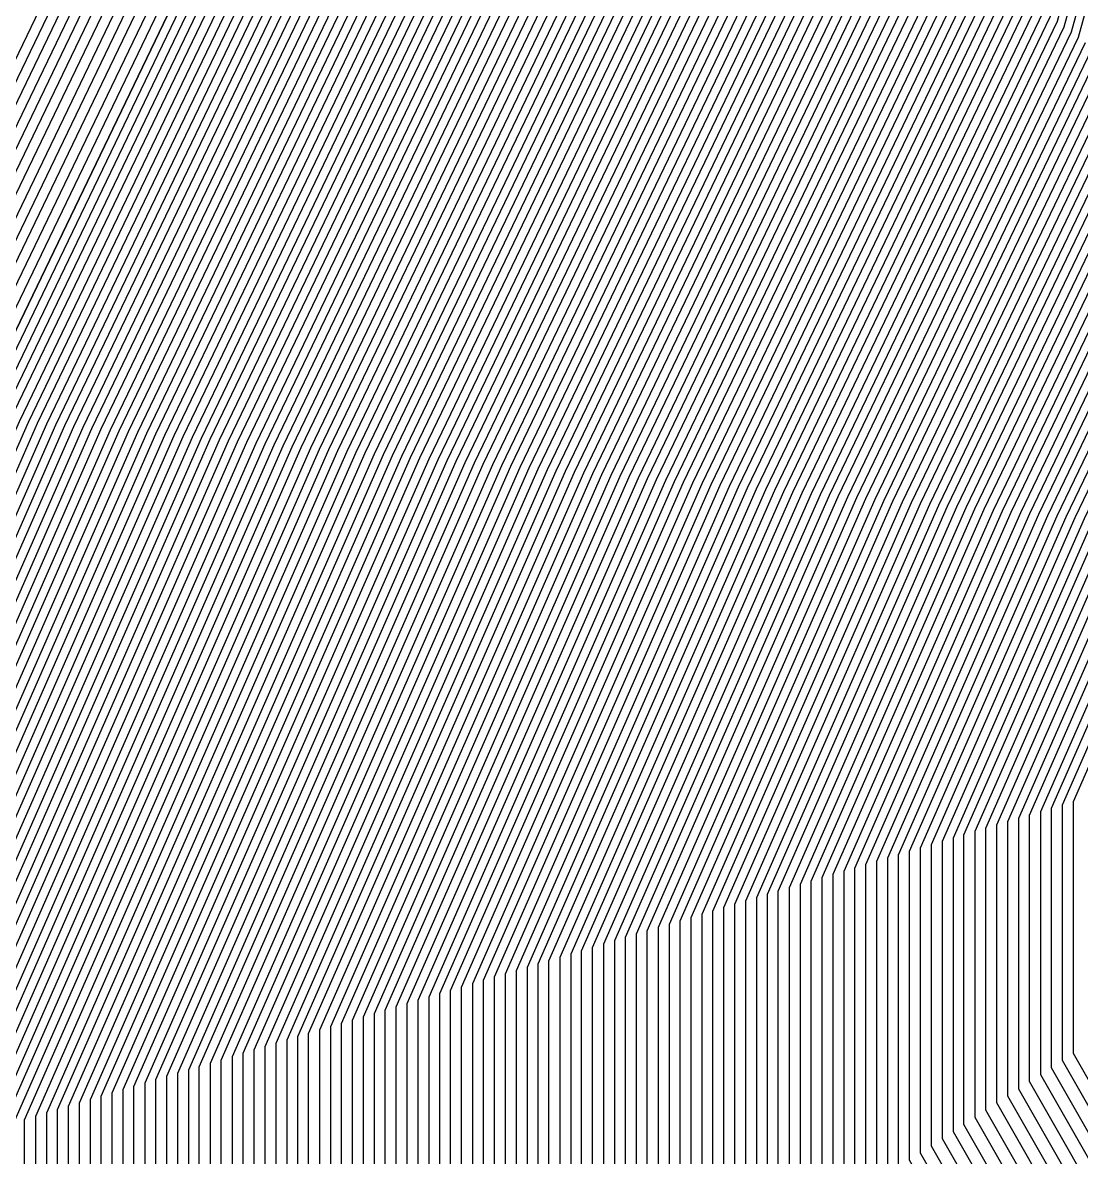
# Model space of a CAD drawing. Extents: x 7084 to 11035, y 13750 to 16729.
# Drawn here: x 8718.4 to 8791.9, y 15036 to 15114.7 of the extents above; entities that cross this region are included whole.
import ezdxf

# ---------------------------------------------------------------- set-up
doc = ezdxf.new("R2010")
doc.units = 0
doc.layers.add('Default', color=7, linetype='Continuous')

msp = doc.modelspace()

# ---------------------------------------------------------------- linework, layer by layer
at = {"layer": 'Default'}
for points in [[(8691.25, 14978.016), (8691.25, 15030.333), (8716.271, 15087.199), (8745.841, 15148.615), (8746.14, 15149.695), (8755.239, 15176.991), (8768.887, 15249.78), (8777.985, 15277.076), (8792.104, 15316.608), (8792.931, 15317.413), (8933.49, 15405.261), (8934.225, 15405.629), (9082.078, 15417.002), (9082.905, 15417.002), (9280.801, 15435.2), (9282.133, 15434.373), (9545.994, 15457.119), (9659.727, 15354.759)], [(9649.216, 15351.313), (9538.354, 15451.088), (9281.157, 15428.916), (9276.493, 15431.811), (9083.594, 15414.073), (9080.699, 15414.073), (8936.58, 15402.987), (8934.007, 15401.7), (8796.998, 15316.07), (8794.103, 15313.255), (8780.341, 15274.721), (8771.472, 15248.114), (8758.168, 15177.163), (8749.299, 15150.557), (8748.254, 15146.777), (8719.43, 15086.912), (8695.041, 15031.482), (8695.041, 14980.486), (8697.292, 14976.545), (8696.408, 14974.293), (8723.014, 14894.473), (8774.011, 14821.305), (8775.538, 14819.375)], [(9645.011, 15349.934), (9535.299, 15448.675), (9280.766, 15426.733), (9274.769, 15430.455), (9083.87, 15412.901), (9080.148, 15412.901), (8937.522, 15401.93), (8934.213, 15400.276), (8798.624, 15315.532), (8794.902, 15311.914), (8781.283, 15273.779), (8772.506, 15247.448), (8759.34, 15177.232), (8750.563, 15150.901), (8749.219, 15146.042), (8720.694, 15086.797), (8696.557, 15031.941), (8696.557, 14981.474), (8699.452, 14976.407)], [(9642.909, 15349.245), (9533.771, 15447.469), (9280.571, 15425.642), (9273.908, 15429.777), (9084.008, 15412.315), (9079.872, 15412.315), (8937.993, 15401.401), (8934.317, 15399.563), (8799.437, 15315.264), (8795.302, 15311.243), (8781.754, 15273.308), (8773.022, 15247.115), (8759.926, 15177.267), (8751.195, 15151.074), (8749.701, 15145.674), (8721.326, 15086.74), (8697.315, 15032.171), (8697.315, 14981.968), (8700.532, 14976.338), (8699.268, 14973.122), (8725.461, 14894.542)], [(8723.221, 15086.568), (8751.149, 15144.571), (8753.09, 15151.591), (8761.684, 15177.37), (8774.573, 15246.116), (8783.167, 15271.895), (8796.501, 15309.231), (8801.877, 15314.458), (8934.627, 15397.427), (8939.406, 15399.816), (9079.045, 15410.558), (9084.421, 15410.558), (9271.323, 15427.744), (9279.985, 15422.367), (9529.187, 15443.85), (9636.601, 15347.177)], [(9615.578, 15340.284), (9513.908, 15431.788), (9278.032, 15411.454), (9262.707, 15420.966), (9085.8, 15404.699), (9076.288, 15404.699), (8944.116, 15394.532), (8935.661, 15390.304), (8810.01, 15311.772), (8800.498, 15302.524), (8787.877, 15267.185), (8779.743, 15242.784), (8767.543, 15177.715), (8759.409, 15153.314), (8755.974, 15140.895), (8729.54, 15085.993)], [(8731.435, 15085.821), (8757.422, 15139.792), (8761.305, 15153.831), (8769.3, 15177.818), (8781.294, 15241.785), (8789.29, 15265.772), (8801.697, 15300.512), (8812.45, 15310.966), (8935.971, 15388.167), (8945.529, 15392.946), (9075.461, 15402.941), (9086.214, 15402.941), (9260.122, 15418.932), (9277.446, 15408.179), (9509.324, 15428.169), (9609.271, 15338.216)], [(8728.609, 14974.546), (8717.029, 14994.811), (8717.029, 15038.145), (8737.754, 15085.246), (8762.247, 15136.116), (8767.623, 15155.554), (8775.159, 15178.163), (8786.464, 15238.453), (8794, 15261.062), (8805.694, 15293.805), (8820.583, 15308.281), (8937.005, 15381.044), (8950.239, 15387.662), (9072.704, 15397.082), (9087.592, 15397.082), (9251.506, 15412.154), (9275.493, 15397.266), (9494.044, 15416.106), (9588.248, 15331.324)], [(9577.736, 15327.877), (9486.405, 15410.075), (9274.517, 15391.809), (9247.198, 15408.765), (9088.281, 15394.152), (9071.325, 15394.152), (8952.594, 15385.019), (8937.522, 15377.483), (8824.649, 15306.938), (8807.693, 15290.452), (8796.355, 15258.707), (8789.049, 15236.787), (8778.089, 15178.335), (8770.782, 15156.416), (8764.659, 15134.278), (8740.913, 15084.959), (8720.82, 15039.294), (8720.82, 14997.281), (8734.009, 14974.202), (8728.827, 14961.013), (8750.747, 14895.255)], [(9403.242, 15270.666), (9415.465, 15207.802), (9388.399, 15148.431), (9421.163, 15003.129), (9401.955, 14963.839), (9384.493, 14942.012), (9351.315, 14914.945), (9307.66, 14903.595), (9276.32, 14867.982), (9255.366, 14868.855), (9222.188, 14882.824), (9185.15, 14915.589), (9151.099, 14916.462), (9047.108, 14872.301), (9006.072, 14848.728), (8947.666, 14808.841), (8907.503, 14806.221), (8865.594, 14834.16), (8838.528, 14868.349), (8818.447, 14897.162), (8807.97, 14928.593), (8823.639, 14968.48), (8783.753, 15038.283)], [(8880.06, 14744.794), (8770.167, 14818.056), (8769.658, 14818.056), (8717.001, 14893.607), (8716.804, 14894.255), (8689.331, 14976.675), (8689.29, 14976.88), (8689.29, 15029.537), (8689.233, 15030.078), (8714.416, 15087.314), (8714.449, 15087.725), (8744.212, 15149.539), (8753.37, 15177.012), (8767.106, 15250.274)], [(8880.655, 14745.46), (8770.92, 14818.617), (8770.702, 14818.893), (8718.12, 14894.336), (8690.687, 14976.637), (8690.813, 14976.959), (8690.491, 14977.522), (8690.491, 15030.103), (8715.639, 15087.257), (8745.359, 15148.983), (8745.508, 15149.523), (8754.653, 15176.957), (8768.37, 15250.113)], [(8878.172, 14743.932), (8770.249, 14815.881), (8767.196, 14815.881), (8715.483, 14890.078), (8714.301, 14893.968), (8687.321, 14974.91), (8687.074, 14976.141), (8687.074, 15027.855), (8686.73, 15031.104), (8711.462, 15087.314), (8711.659, 15089.776), (8740.888, 15150.483), (8749.882, 15177.464), (8763.372, 15249.413)], [(8764.119, 15249.585), (8750.58, 15177.374), (8741.553, 15150.294), (8712.217, 15089.366), (8712.053, 15087.314), (8687.23, 15030.899), (8687.518, 15028.191), (8687.518, 14976.289), (8687.723, 14975.263), (8714.802, 14894.025), (8715.787, 14890.784), (8767.689, 14816.316), (8770.233, 14816.316), (8878.55, 14744.104), (8881.668, 14744.022), (8985.472, 14750.792), (8989.616, 14750.095), (9095.677, 14811.023), (9183.684, 14808.767), (9269.436, 14772.661), (9323.594, 14770.404)], [(8878.927, 14744.277), (8770.216, 14816.751), (8768.181, 14816.751), (8716.09, 14891.49), (8715.303, 14894.083), (8688.125, 14975.616), (8687.961, 14976.437), (8687.961, 15028.528), (8687.731, 15030.694), (8712.644, 15087.314), (8712.775, 15088.955), (8742.218, 15150.105), (8751.277, 15177.283), (8764.866, 15249.757)], [(8766.359, 15250.102), (8752.672, 15177.103), (8743.547, 15149.728), (8713.891, 15088.135), (8713.825, 15087.314), (8688.732, 15030.284), (8688.847, 15029.2), (8688.847, 14976.732), (8688.929, 14976.322), (8716.304, 14894.198), (8716.698, 14892.901), (8769.166, 14817.621), (8770.183, 14817.621), (8879.682, 14744.621)], [(8881.092, 14746.448), (8772.46, 14818.87), (8771.805, 14819.697), (8719.752, 14894.382), (8692.594, 14975.856), (8692.973, 14976.821), (8692.008, 14978.51), (8692.008, 15030.563), (8716.903, 15087.142), (8746.324, 15148.248), (8746.772, 15149.867), (8755.825, 15177.026), (8769.404, 15249.447)], [(8759.639, 15248.551), (8746.395, 15177.915), (8737.565, 15151.427), (8708.869, 15091.828), (8708.508, 15087.314), (8684.227, 15032.13), (8684.859, 15026.172), (8684.859, 14975.403), (8685.31, 14973.146), (8711.799, 14893.681), (8713.965, 14886.55), (8764.735, 14813.707), (8770.331, 14813.707), (8876.285, 14743.071)], [(8760.385, 15248.723), (8747.092, 15177.825), (8738.23, 15151.238), (8709.427, 15091.417), (8709.099, 15087.314), (8684.728, 15031.925), (8685.302, 15026.509), (8685.302, 14975.551), (8685.712, 14973.499), (8712.299, 14893.738), (8714.269, 14887.256), (8765.227, 14814.141), (8770.315, 14814.141), (8876.662, 14743.243), (8882.899, 14743.079)], [(8761.132, 15248.896), (8747.79, 15177.735), (8738.894, 15151.049), (8709.985, 15091.007), (8709.69, 15087.314), (8685.228, 15031.72), (8685.745, 15026.845), (8685.745, 14975.698), (8686.114, 14973.852), (8712.8, 14893.796), (8714.572, 14887.961), (8765.719, 14814.576), (8770.298, 14814.576), (8877.04, 14743.415)], [(8877.417, 14743.588), (8770.282, 14815.011), (8766.212, 14815.011), (8714.876, 14888.667), (8713.3, 14893.853), (8686.516, 14974.205), (8686.188, 14975.846), (8686.188, 15027.182), (8685.729, 15031.514), (8710.281, 15087.314), (8710.543, 15090.597), (8739.559, 15150.86), (8748.487, 15177.644), (8761.879, 15249.068)], [(8877.795, 14743.76), (8770.265, 14815.446), (8766.704, 14815.446), (8715.179, 14889.373), (8713.801, 14893.911), (8686.918, 14974.558), (8686.631, 14975.994), (8686.631, 15027.518), (8686.229, 15031.309), (8710.871, 15087.314), (8711.101, 15090.186), (8740.224, 15150.672), (8749.185, 15177.554), (8762.626, 15249.24)], [(8881.31, 14746.942), (8773.229, 14818.996), (8772.356, 14820.099), (8720.567, 14894.405), (8693.547, 14975.465), (8694.053, 14976.752), (8692.766, 14979.004), (8692.766, 15030.792), (8717.535, 15087.085), (8746.806, 15147.88), (8747.404, 15150.04), (8756.411, 15177.06), (8769.921, 15249.114)], [(8770.438, 15248.781), (8756.996, 15177.095), (8748.036, 15150.212), (8747.289, 15147.512), (8718.166, 15087.027), (8693.524, 15031.022), (8693.524, 14979.498), (8695.133, 14976.683), (8694.501, 14975.075), (8721.383, 14894.427), (8772.908, 14820.501), (8773.999, 14819.122), (8881.528, 14747.436), (8984.578, 14754.157), (8986.933, 14755.765), (9092.222, 14816.25), (9096.415, 14818.031), (9183.783, 14815.791), (9185.276, 14814.47), (9270.404, 14778.627), (9324.169, 14776.386), (9325.432, 14777.822)], [(8875.907, 14742.898), (8770.347, 14813.272), (8764.242, 14813.272), (8713.661, 14885.844), (8711.298, 14893.623), (8684.908, 14972.793), (8684.416, 14975.255), (8684.416, 15025.836), (8683.726, 15032.335), (8707.917, 15087.314), (8708.311, 15092.238), (8736.9, 15151.615), (8745.697, 15178.005), (8758.892, 15248.379)], [(8770.955, 15248.448), (8757.582, 15177.129), (8748.668, 15150.384), (8747.771, 15147.145), (8718.798, 15086.97), (8694.282, 15031.252), (8694.282, 14979.992), (8696.212, 14976.614), (8695.454, 14974.684), (8722.199, 14894.45), (8773.459, 14820.903), (8774.769, 14819.249), (8881.747, 14747.93), (8984.267, 14754.616), (8987.094, 14756.546)], [(8771.989, 15247.781), (8758.754, 15177.198), (8749.931, 15150.729), (8748.736, 15146.41), (8720.062, 15086.855), (8695.799, 15031.711), (8695.799, 14980.98), (8698.372, 14976.476), (8697.361, 14973.903), (8723.83, 14894.496), (8774.562, 14821.707), (8776.308, 14819.502), (8882.183, 14748.918), (8983.647, 14755.535), (8987.415, 14758.109)], [(8773.539, 15246.782), (8760.512, 15177.301), (8751.827, 15151.246), (8750.184, 15145.307), (8721.957, 15086.682), (8698.074, 15032.401), (8698.074, 14982.462), (8701.612, 14976.269), (8700.222, 14972.731), (8726.277, 14894.565), (8776.216, 14822.914), (8778.617, 14819.881), (8882.838, 14750.4)], [(8774.056, 15246.449), (8761.098, 15177.336), (8752.459, 15151.418), (8750.666, 15144.939), (8722.589, 15086.625), (8698.832, 15032.63), (8698.832, 14982.956), (8702.692, 14976.2), (8701.175, 14972.34), (8727.093, 14894.588), (8776.768, 14823.316), (8779.387, 14820.007), (8883.056, 14750.894)], [(8775.09, 15245.782), (8762.27, 15177.405), (8753.722, 15151.763), (8751.631, 15144.204), (8723.853, 15086.51), (8700.348, 15033.09), (8700.348, 14983.943), (8704.852, 14976.063), (8703.082, 14971.559), (8728.724, 14894.634), (8777.871, 14824.12), (8780.926, 14820.26), (8883.493, 14751.882)], [(8775.607, 15245.449), (8762.855, 15177.439), (8754.354, 15151.935), (8752.114, 15143.836), (8724.485, 15086.453), (8701.106, 15033.32), (8701.106, 14984.437), (8705.931, 14975.994), (8704.036, 14971.169), (8729.54, 14894.657), (8778.422, 14824.522), (8781.696, 14820.386), (8883.711, 14752.376), (8981.476, 14758.752)], [(8883.93, 14752.87), (8782.466, 14820.513), (8778.973, 14824.924), (8730.355, 14894.68), (8704.989, 14970.778), (8707.011, 14975.925), (8701.865, 14984.931), (8701.865, 15033.55), (8725.117, 15086.395), (8752.596, 15143.469), (8754.986, 15152.108), (8763.441, 15177.474), (8776.124, 15245.116)], [(8776.641, 15244.783), (8764.027, 15177.508), (8755.618, 15152.28), (8753.079, 15143.101), (8725.749, 15086.338), (8702.623, 15033.779), (8702.623, 14985.425), (8708.091, 14975.856), (8705.943, 14970.387), (8731.171, 14894.703), (8779.525, 14825.326), (8783.236, 14820.639), (8884.148, 14753.364)], [(8834.873, 15244.846), (8828.384, 15226.678), (8824.202, 15214.132), (8817.93, 15180.679), (8813.748, 15168.134), (8797.469, 15109.28), (8783.879, 15081.053), (8772.379, 15054.918), (8772.379, 15030.873), (8807.441, 14969.514), (8793.667, 14934.452), (8806.212, 14896.817), (8830.257, 14862.318), (8854.049, 14832.265), (8904.229, 14798.811), (8952.319, 14801.948), (9003.659, 14837.01), (9052.794, 14865.236), (9144.206, 14904.055), (9184.978, 14903.009), (9217.535, 14874.208), (9257.261, 14857.481), (9282.352, 14856.436)], [(8777.158, 15244.45), (8764.613, 15177.543), (8756.25, 15152.452), (8753.561, 15142.733), (8726.38, 15086.28), (8703.381, 15034.009), (8703.381, 14985.919), (8709.171, 14975.787), (8706.896, 14969.997), (8731.987, 14894.726), (8780.076, 14825.728), (8784.005, 14820.765), (8884.366, 14753.858)], [(8777.675, 15244.117), (8765.199, 15177.577), (8756.882, 15152.625), (8754.044, 15142.366), (8727.012, 15086.223), (8704.139, 15034.239), (8704.139, 14986.413), (8710.251, 14975.718), (8707.85, 14969.606), (8732.802, 14894.749), (8780.628, 14826.13), (8784.775, 14820.892), (8884.584, 14754.352), (8980.235, 14760.59), (8989.184, 14766.702), (9086.914, 14822.845), (9102.849, 14829.611), (9183.944, 14827.532), (9189.619, 14822.511), (9268.635, 14789.242)], [(8810.486, 15244.576), (8804.558, 15226.792), (8795.666, 15179.369), (8789.738, 15161.585), (8779.134, 15123.249), (8759.869, 15083.236), (8743.567, 15046.187), (8743.567, 15012.101), (8766.405, 14972.134), (8757.433, 14949.295), (8775.217, 14895.944), (8809.302, 14847.039), (8824.8, 14827.463), (8895.935, 14780.04), (8964.106, 14784.486), (8997.548, 14807.324), (9067.201, 14847.337), (9126.744, 14872.623), (9184.541, 14871.141), (9205.748, 14852.381)], [(8854.818, 14832.391), (8830.808, 14862.72), (8807.028, 14896.84), (8794.62, 14934.062), (8808.521, 14969.445), (8773.137, 15031.367), (8773.137, 15055.147), (8784.511, 15080.996), (8797.952, 15108.912), (8814.38, 15168.306), (8818.516, 15180.713), (8824.719, 15213.799), (8828.855, 15226.207), (8835.273, 15244.176)], [(8778.192, 15243.783), (8765.785, 15177.611), (8757.513, 15152.797), (8754.526, 15141.998), (8727.644, 15086.165), (8704.898, 15034.469), (8704.898, 14986.907), (8711.331, 14975.649), (8708.803, 14969.216), (8733.618, 14894.772), (8781.179, 14826.532), (8785.545, 14821.018), (8884.803, 14754.846)], [(9183.967, 14829.209), (9103.768, 14831.265), (9086.156, 14823.787), (8989.506, 14768.264), (8979.615, 14761.509), (8885.021, 14755.34), (8786.314, 14821.144), (8781.731, 14826.934), (8734.434, 14894.795), (8709.757, 14968.825), (8712.411, 14975.58), (8705.656, 14987.401), (8705.656, 15034.698), (8728.276, 15086.108), (8755.009, 15141.63), (8758.145, 15152.969), (8766.371, 15177.646), (8778.709, 15243.45)], [(8779.226, 15243.117), (8766.957, 15177.68), (8758.777, 15153.142), (8755.491, 15141.263), (8728.908, 15086.051), (8706.414, 15034.928), (8706.414, 14987.895), (8713.491, 14975.511), (8710.711, 14968.434), (8735.249, 14894.818), (8782.282, 14827.337), (8787.084, 14821.271), (8885.239, 14755.834), (8979.305, 14761.969), (8989.667, 14769.045), (9085.777, 14824.258), (9104.227, 14832.093), (9183.978, 14830.048), (9190.549, 14824.235), (9268.256, 14791.516)], [(8811.899, 15243.163), (8806.109, 15225.793), (8797.423, 15179.473), (8791.633, 15162.102), (8780.582, 15122.146), (8761.764, 15083.064)], [(8812.37, 15242.692), (8806.625, 15225.46), (8798.009, 15179.507), (8792.265, 15162.275), (8781.064, 15121.779), (8762.396, 15083.006), (8746.6, 15047.106), (8746.6, 15014.077), (8770.725, 14971.858), (8761.247, 14947.733), (8778.479, 14896.036)], [(8836.072, 15242.834), (8829.797, 15225.265), (8825.753, 15213.133), (8819.688, 15180.782), (8815.644, 15168.651), (8798.917, 15108.177), (8785.774, 15080.881), (8774.654, 15055.607), (8774.654, 15032.355), (8810.681, 14969.308), (8796.527, 14933.281), (8808.659, 14896.886), (8831.911, 14863.524), (8856.358, 14832.644), (8904.884, 14800.293), (8951.388, 14803.326)], [(8781.811, 15241.451), (8769.886, 15177.853), (8761.936, 15154.003), (8757.904, 15139.425), (8732.067, 15085.763), (8710.205, 15036.077), (8710.205, 14990.365), (8718.89, 14975.167), (8715.478, 14966.481), (8739.328, 14894.933), (8785.039, 14829.347), (8790.933, 14821.903), (8886.331, 14758.304)], [(8829.418, 14828.221), (8812.611, 14849.451), (8780.111, 14896.082), (8763.154, 14946.952), (8772.885, 14971.72), (8748.116, 15015.065), (8748.116, 15047.565), (8763.66, 15082.891), (8782.029, 15121.044), (8793.529, 15162.619), (8799.181, 15179.576), (8807.659, 15224.793), (8813.312, 15241.75)], [(8836.472, 15242.164), (8830.268, 15224.793), (8826.27, 15212.8), (8820.273, 15180.817), (8816.276, 15168.823), (8799.399, 15107.809), (8786.406, 15080.823), (8775.412, 15055.837), (8775.412, 15032.849), (8811.761, 14969.239), (8797.481, 14932.89), (8809.475, 14896.909), (8832.462, 14863.926), (8857.128, 14832.77), (8905.102, 14800.787), (8951.078, 14803.786)], [(9185.035, 14907.202), (9146.504, 14908.19), (9050.899, 14867.591), (9004.464, 14840.916), (8950.768, 14804.245), (8905.321, 14801.281), (8857.897, 14832.897), (8833.014, 14864.328), (8810.29, 14896.932), (8798.434, 14932.499), (8812.841, 14969.17), (8776.17, 15033.343), (8776.17, 15056.066), (8787.038, 15080.766), (8799.882, 15107.442), (8816.907, 15168.995), (8820.859, 15180.851), (8826.787, 15212.467), (8830.739, 15224.322), (8836.872, 15241.493)], [(8886.549, 14758.798), (8791.702, 14822.029), (8785.591, 14829.749), (8740.143, 14894.956), (8716.432, 14966.091), (8719.97, 14975.098), (8710.963, 14990.859), (8710.963, 15036.307), (8732.699, 15085.706), (8758.387, 15139.057), (8762.568, 15154.176), (8770.472, 15177.887), (8782.328, 15241.118)], [(9107.444, 14837.883), (9083.123, 14827.555), (8990.793, 14774.514), (8977.133, 14765.185), (8886.767, 14759.292), (8792.472, 14822.155), (8786.142, 14830.151), (8740.959, 14894.979), (8717.385, 14965.7), (8721.05, 14975.029), (8711.722, 14991.353), (8711.722, 15036.536), (8733.331, 15085.649), (8758.869, 15138.689), (8763.2, 15154.348), (8771.058, 15177.922), (8782.845, 15240.785)], [(8837.271, 15240.822), (8831.21, 15223.851), (8827.304, 15212.133), (8821.445, 15180.886), (8817.539, 15169.168), (8800.364, 15107.074), (8787.67, 15080.709), (8776.929, 15056.296), (8776.929, 15033.837), (8813.92, 14969.101), (8799.388, 14932.109), (8811.106, 14896.955), (8833.565, 14864.731), (8858.667, 14833.023), (8905.539, 14801.775), (8950.458, 14804.705), (9004.624, 14841.697)], [(8783.362, 15240.452), (8771.644, 15177.956), (8763.832, 15154.52), (8759.352, 15138.322), (8733.963, 15085.591), (8712.48, 15036.766), (8712.48, 14991.847), (8722.13, 14974.96), (8718.339, 14965.31), (8741.775, 14895.002), (8786.693, 14830.553), (8793.242, 14822.282)], [(8783.879, 15240.119), (8772.23, 15177.991), (8764.464, 15154.693), (8759.834, 15137.954), (8734.594, 15085.534), (8713.238, 15036.996), (8713.238, 14992.341), (8723.21, 14974.891), (8719.292, 14964.919), (8742.59, 14895.025), (8787.245, 14830.955), (8794.011, 14822.408)], [(8814.725, 15240.337), (8809.21, 15223.794), (8800.939, 15179.679), (8795.424, 15163.136), (8783.477, 15119.941), (8765.555, 15082.719), (8750.391, 15048.254), (8750.391, 15016.547), (8776.124, 14971.513), (8766.015, 14945.78), (8782.558, 14896.151), (8814.265, 14850.658), (8831.727, 14828.6), (8897.899, 14784.486), (8961.314, 14788.621), (8998.995, 14814.355), (9063.789, 14851.577), (9130.88, 14880.067), (9184.644, 14878.689), (9208.54, 14857.55), (9260.926, 14835.493)], [(8784.396, 15239.786), (8772.816, 15178.025), (8765.096, 15154.865), (8760.317, 15137.587), (8735.226, 15085.476), (8713.996, 15037.226), (8713.996, 14992.835), (8724.29, 14974.822), (8720.246, 14964.528), (8743.406, 14895.048), (8787.796, 14831.357), (8794.781, 14822.534)], [(8784.913, 15239.452), (8773.402, 15178.06), (8765.727, 15155.037), (8760.799, 15137.219), (8735.858, 15085.419), (8714.754, 15037.456), (8714.754, 14993.329), (8725.369, 14974.753), (8721.199, 14964.138), (8744.222, 14895.071), (8788.348, 14831.759), (8795.551, 14822.661)], [(9184.116, 14840.111), (9109.741, 14842.018), (9081.228, 14829.91), (8991.597, 14778.42), (8975.582, 14767.483), (8887.858, 14761.762), (8796.321, 14822.787), (8788.899, 14832.162), (8745.037, 14895.094), (8722.153, 14963.747), (8726.449, 14974.684), (8715.513, 14993.823), (8715.513, 15037.685), (8736.49, 15085.361), (8761.282, 15136.851), (8766.359, 15155.209), (8773.988, 15178.094), (8785.43, 15239.119)], [(8815.196, 15239.866), (8809.727, 15223.461), (8801.525, 15179.714), (8796.056, 15163.309), (8783.959, 15119.573), (8766.187, 15082.662), (8751.149, 15048.484), (8751.149, 15017.041), (8777.204, 14971.444), (8766.968, 14945.389), (8783.373, 14896.174), (8814.817, 14851.06), (8832.497, 14828.727), (8898.117, 14784.979), (8961.004, 14789.081)], [(8797.09, 14822.914), (8789.451, 14832.564), (8745.853, 14895.117), (8723.106, 14963.357), (8727.529, 14974.615), (8716.271, 14994.317), (8716.271, 15037.915), (8737.122, 15085.304), (8761.764, 15136.484), (8766.991, 15155.382), (8774.573, 15178.128), (8785.947, 15238.786)], [(8816.138, 15238.924), (8810.761, 15222.795), (8802.697, 15179.783), (8797.32, 15163.653), (8784.924, 15118.838), (8767.451, 15082.547), (8752.665, 15048.944), (8752.665, 15018.029), (8779.364, 14971.306), (8768.875, 14944.608), (8785.005, 14896.22), (8815.919, 14851.864), (8834.036, 14828.979), (8898.554, 14785.967), (8960.383, 14790), (8999.478, 14816.698), (9062.651, 14852.99), (9132.258, 14882.549), (9184.679, 14881.205)], [(8816.609, 15238.453), (8811.278, 15222.461), (8803.282, 15179.817), (8797.952, 15163.826), (8785.407, 15118.47), (8768.083, 15082.489)], [(8786.981, 15238.12), (8775.745, 15178.197), (8768.255, 15155.726), (8762.729, 15135.748), (8738.386, 15085.189), (8717.787, 15038.375), (8717.787, 14995.305), (8729.689, 14974.477), (8725.013, 14962.575), (8747.484, 14895.163), (8790.554, 14833.368), (8798.63, 14823.166), (8888.513, 14763.244), (8974.652, 14768.862)], [(8799.399, 14823.293), (8791.105, 14833.77), (8748.3, 14895.186), (8725.967, 14962.185), (8730.769, 14974.408), (8718.545, 14995.799), (8718.545, 15038.604), (8739.017, 15085.132), (8763.212, 15135.381), (8768.887, 15155.899), (8776.331, 15178.232), (8787.498, 15237.787)], [(8788.532, 15237.12), (8777.503, 15178.301), (8770.15, 15156.243), (8764.177, 15134.646), (8740.281, 15085.017), (8720.062, 15039.064), (8720.062, 14996.787), (8732.929, 14974.27), (8727.874, 14961.404), (8749.931, 14895.232), (8792.208, 14834.574), (8800.939, 14823.545), (8889.168, 14764.726), (8973.721, 14770.24), (8992.562, 14783.107)], [(8818.022, 15237.04), (8812.829, 15221.462), (8805.04, 15179.921), (8799.847, 15164.343), (8786.854, 15117.367), (8769.978, 15082.317), (8755.698, 15049.863), (8755.698, 15020.005), (8783.684, 14971.031), (8772.689, 14943.046), (8788.267, 14896.312), (8818.125, 14853.472), (8837.115, 14829.485), (8899.427, 14787.943), (8959.143, 14791.838), (9000.121, 14819.823), (9061.135, 14854.874), (9134.096, 14885.857), (9184.725, 14884.559), (9210.711, 14861.571), (9260.041, 14840.801), (9291.197, 14839.502), (9313.186, 14864.489)], [(8839.27, 15237.469), (8833.565, 15221.496), (8829.889, 15210.468), (8824.375, 15181.058), (8820.699, 15170.029), (8802.777, 15105.236), (8790.829, 15080.421), (8780.72, 15057.445), (8780.72, 15036.307), (8819.32, 14968.756)], [(8789.565, 15236.454), (8778.675, 15178.37), (8771.414, 15156.588), (8765.142, 15133.91), (8741.545, 15084.902), (8721.578, 15039.523), (8721.578, 14997.775), (8735.088, 14974.133), (8729.781, 14960.622), (8751.563, 14895.278), (8793.311, 14835.378), (8802.478, 14823.798), (8889.605, 14765.714), (8973.101, 14771.159), (8992.884, 14784.669), (9078.195, 14833.678), (9113.418, 14848.636), (9184.208, 14846.82), (9196.753, 14835.723), (9265.728, 14806.681)], [(8790.082, 15236.121), (8779.261, 15178.404), (8772.046, 15156.76), (8765.624, 15133.543), (8742.177, 15084.844), (8722.337, 15039.753), (8722.337, 14998.269), (8736.168, 14974.064), (8730.734, 14960.232), (8752.378, 14895.301), (8793.862, 14835.78), (8803.248, 14823.925), (8889.823, 14766.208), (8972.791, 14771.619)], [(8840.069, 15236.128), (8834.507, 15220.554), (8830.923, 15209.801), (8825.547, 15181.127), (8821.962, 15170.374), (8803.742, 15104.501), (8792.093, 15080.306), (8782.236, 15057.905), (8782.236, 15037.295), (8821.48, 14968.618), (8806.063, 14929.375), (8816.816, 14897.116), (8837.425, 14867.545), (8864.055, 14833.908), (8907.067, 14805.233), (8948.286, 14807.921)], [(8790.599, 15235.788), (8779.847, 15178.439), (8772.678, 15156.933), (8766.107, 15133.175), (8742.809, 15084.787), (8723.095, 15039.983), (8723.095, 14998.763), (8737.248, 14973.995), (8731.688, 14959.841), (8753.194, 14895.324), (8794.414, 14836.182), (8804.018, 14824.051), (8890.041, 14766.702), (8972.481, 14772.078), (8993.205, 14786.232), (9077.437, 14834.62), (9114.337, 14850.29), (9184.231, 14848.498), (9197.373, 14836.872)], [(8791.116, 15235.455), (8780.432, 15178.473), (8773.31, 15157.105), (8766.589, 15132.808), (8743.44, 15084.729), (8723.853, 15040.213), (8723.853, 14999.257), (8738.328, 14973.926), (8732.641, 14959.451), (8754.01, 14895.347), (8794.965, 14836.584), (8804.787, 14824.177), (8890.259, 14767.196), (8972.17, 14772.538), (8993.366, 14787.013), (9077.058, 14835.091), (9114.796, 14851.117), (9184.242, 14849.336), (9197.684, 14837.446), (9265.349, 14808.955), (9308.085, 14807.175), (9319.458, 14820.099), (9408.492, 14843.248)], [(8819.906, 15235.156), (8814.897, 15220.129), (8807.384, 15180.058), (8802.375, 15165.032), (8788.784, 15115.897), (8772.506, 15082.087), (8758.731, 15050.782), (8758.731, 15021.981), (8788.003, 14970.755), (8776.503, 14941.483), (8791.53, 14896.403), (8820.331, 14855.08), (8840.194, 14829.99), (8900.3, 14789.919), (8957.902, 14793.676)], [(8840.469, 15235.457), (8834.978, 15220.083), (8831.44, 15209.468), (8826.132, 15181.161), (8822.594, 15170.546), (8804.224, 15104.133), (8792.725, 15080.249), (8782.994, 15058.134), (8782.994, 15037.789), (8822.56, 14968.549), (8807.016, 14928.984), (8817.631, 14897.139), (8837.977, 14867.947), (8864.825, 14834.034), (8907.285, 14805.727), (8947.976, 14808.381), (9005.911, 14847.946), (9047.487, 14871.83), (9150.639, 14915.635), (9185.138, 14914.75), (9221.878, 14882.25), (9255.492, 14868.097), (9276.722, 14867.212), (9307.809, 14902.538)], [(8791.633, 15235.121), (8781.018, 15178.508), (8773.942, 15157.277), (8767.072, 15132.44), (8744.072, 15084.672), (8724.611, 15040.442), (8724.611, 14999.751), (8739.408, 14973.857), (8733.595, 14959.06), (8754.825, 14895.37)], [(8792.15, 15234.788), (8781.604, 15178.542), (8774.573, 15157.45), (8767.554, 15132.072), (8744.704, 15084.615), (8725.369, 15040.672), (8725.369, 15000.245), (8740.488, 14973.788), (8734.549, 14958.669), (8755.641, 14895.392), (8796.068, 14837.389)], [(9116.175, 14853.599), (9075.92, 14836.504), (8993.849, 14789.357), (8971.24, 14773.916), (8890.914, 14768.678), (8807.097, 14824.556), (8796.619, 14837.791), (8756.457, 14895.415), (8735.502, 14958.279), (8741.568, 14973.719), (8726.128, 15000.739), (8726.128, 15040.902), (8745.336, 15084.557), (8768.037, 15131.705), (8775.205, 15157.622), (8782.19, 15178.576), (8792.667, 15234.455)], [(8820.377, 15234.685), (8815.414, 15219.796), (8807.97, 15180.093), (8803.007, 15165.204), (8789.267, 15115.529), (8773.137, 15082.03), (8759.489, 15051.012), (8759.489, 15022.475), (8789.083, 14970.686), (8777.457, 14941.093), (8792.346, 14896.426), (8820.882, 14855.483), (8840.964, 14830.117), (8900.518, 14790.413)], [(8783.753, 15038.283), (8783.753, 15058.364), (8793.357, 15080.192), (8804.707, 15103.765), (8823.226, 15170.719), (8826.718, 15181.196), (8831.957, 15209.135), (8835.449, 15219.612), (8840.869, 15234.786)], [(8793.701, 15233.789), (8783.362, 15178.645), (8776.469, 15157.967), (8769.002, 15130.969), (8746.6, 15084.442), (8727.644, 15041.362), (8727.644, 15001.727), (8743.728, 14973.581), (8737.409, 14957.498), (8758.088, 14895.461), (8797.722, 14838.595)], [(8820.848, 15234.214), (8815.931, 15219.463), (8808.556, 15180.127), (8803.639, 15165.377), (8789.749, 15115.162), (8773.769, 15081.972), (8760.248, 15051.241), (8760.248, 15022.969), (8790.163, 14970.617), (8778.41, 14940.702), (8793.161, 14896.449), (8821.434, 14855.885), (8841.733, 14830.243), (8900.737, 14790.907), (8957.282, 14794.595), (9001.086, 14824.51), (9058.86, 14857.7), (9136.854, 14890.82), (9184.794, 14889.591), (9212.572, 14865.018), (9259.283, 14845.35)], [(8821.319, 15233.743), (8816.448, 15219.13), (8809.141, 15180.162), (8804.27, 15165.549), (8790.232, 15114.794), (8774.401, 15081.915), (8761.006, 15051.471), (8761.006, 15023.463), (8791.243, 14970.548), (8779.364, 14940.311), (8793.977, 14896.472), (8821.985, 14856.287), (8842.503, 14830.369), (8900.955, 14791.401), (8956.971, 14795.055), (9001.247, 14825.292), (9058.481, 14858.171), (9137.313, 14891.647), (9184.805, 14890.43), (9212.882, 14865.592)], [(8841.268, 15234.116), (8835.92, 15219.141), (8832.474, 15208.802), (8827.304, 15181.23), (8823.858, 15170.891), (8805.189, 15103.398), (8793.988, 15080.134), (8784.511, 15058.594), (8784.511, 15038.777), (8824.719, 14968.411), (8808.923, 14928.203), (8819.262, 14897.185), (8839.08, 14868.751), (8866.364, 14834.287), (8907.722, 14806.715), (8947.356, 14809.3), (9006.233, 14849.509), (9046.729, 14872.772), (9151.558, 14917.289), (9185.161, 14916.427), (9222.498, 14883.399), (9255.239, 14869.613)], [(8794.218, 15233.456), (8783.948, 15178.68), (8777.101, 15158.139), (8769.484, 15130.602), (8747.232, 15084.385), (8728.402, 15041.591), (8728.402, 15002.221), (8744.807, 14973.512), (8738.363, 14957.107), (8758.904, 14895.484), (8798.274, 14838.997), (8809.406, 14824.935), (8891.569, 14770.16), (8970.309, 14775.295), (8994.331, 14791.7), (9074.783, 14837.917), (9117.553, 14856.08), (9184.311, 14854.368), (9199.545, 14840.893), (9264.591, 14813.505), (9305.673, 14811.793), (9318.562, 14826.44), (9404.149, 14848.693)], [(8794.735, 15233.122), (8784.534, 15178.714), (8777.733, 15158.311), (8769.967, 15130.234), (8747.863, 15084.327), (8729.161, 15041.821), (8729.161, 15002.715), (8745.887, 14973.443), (8739.316, 14956.716), (8759.719, 14895.507), (8798.825, 14839.399), (8810.175, 14825.062), (8891.787, 14770.654), (8969.999, 14775.755), (8994.492, 14792.481)], [(8795.252, 15232.789), (8785.12, 15178.749), (8778.365, 15158.484), (8770.449, 15129.867), (8748.495, 15084.27)], [(8822.261, 15232.801), (8817.482, 15218.463), (8810.313, 15180.231), (8805.534, 15165.894), (8791.197, 15114.059), (8775.665, 15081.8), (8762.522, 15051.931), (8762.522, 15024.451), (8793.403, 14970.41), (8781.271, 14939.53)], [(9185.173, 14917.266), (9152.018, 14918.116), (9046.35, 14873.243), (9006.394, 14850.29), (8947.046, 14809.76), (8907.94, 14807.209), (8867.134, 14834.413), (8839.631, 14869.153), (8820.078, 14897.208), (8809.877, 14927.812), (8825.799, 14968.343), (8785.269, 15039.271), (8785.269, 15058.824), (8794.62, 15080.077), (8805.672, 15103.03), (8824.49, 15171.063), (8827.89, 15181.265), (8832.991, 15208.469), (8836.391, 15218.67), (8841.668, 15233.445)], [(8799.928, 14840.203), (8761.351, 14895.553), (8741.223, 14955.935), (8748.047, 14973.305), (8730.677, 15003.703), (8730.677, 15042.281), (8749.127, 15084.212), (8770.932, 15129.499), (8778.996, 15158.656), (8785.705, 15178.783), (8795.769, 15232.456)], [(8796.286, 15232.123), (8786.291, 15178.818), (8779.628, 15158.828), (8771.414, 15129.131), (8749.759, 15084.155), (8731.435, 15042.51), (8731.435, 15004.197), (8749.127, 14973.237), (8742.177, 14955.545), (8762.166, 14895.576), (8800.479, 14840.605), (8812.484, 14825.441), (8892.442, 14772.136), (8969.069, 14777.133)], [(8822.732, 15232.33), (8817.999, 15218.13), (8810.899, 15180.265), (8806.166, 15166.066), (8791.679, 15113.691), (8776.297, 15081.743), (8763.281, 15052.16), (8763.281, 15024.945), (8794.482, 14970.341), (8782.225, 14939.14), (8796.424, 14896.541), (8823.64, 14857.493), (8844.812, 14830.748), (8901.61, 14792.883), (8956.041, 14796.433), (9001.729, 14827.635)], [(8842.467, 15232.104), (8837.333, 15217.728), (8834.025, 15207.802), (8829.062, 15181.334), (8825.753, 15171.408), (8806.637, 15102.295), (8795.884, 15079.962), (8786.785, 15059.283), (8786.785, 15040.259), (8827.959, 14968.205), (8811.784, 14927.031), (8821.709, 14897.254)], [(8750.207, 14973.168), (8732.193, 15004.691), (8732.193, 15042.74), (8750.391, 15084.098), (8771.897, 15128.764), (8780.26, 15159.001), (8786.877, 15178.852), (8796.803, 15231.79)], [(8797.32, 15231.457), (8787.463, 15178.887), (8780.892, 15159.173), (8772.379, 15128.396), (8751.023, 15084.04)], [(8842.867, 15231.433), (8837.804, 15217.257), (8834.542, 15207.469), (8829.648, 15181.368), (8826.385, 15171.58), (8807.119, 15101.927), (8796.516, 15079.904), (8787.544, 15059.513), (8787.544, 15040.753), (8829.039, 14968.136), (8812.737, 14926.64), (8822.525, 14897.277), (8841.285, 14870.36), (8869.443, 14834.792), (8908.595, 14808.691), (8946.115, 14811.138), (9006.876, 14852.634), (9045.212, 14874.656), (9153.397, 14920.598), (9185.207, 14919.782), (9223.739, 14885.697), (9254.734, 14872.646), (9274.31, 14871.83), (9306.913, 14908.88)], [(8797.837, 15231.123), (8788.049, 15178.921), (8781.524, 15159.345), (8772.862, 15128.028), (8751.654, 15083.983), (8733.71, 15043.2), (8733.71, 15005.679), (8752.367, 14973.03), (8745.037, 14954.373), (8764.613, 14895.645), (8802.134, 14841.812)], [(8798.354, 15230.79), (8788.635, 15178.956), (8782.156, 15159.518), (8773.344, 15127.661), (8752.286, 15083.925), (8734.468, 15043.429), (8734.468, 15006.173), (8753.447, 14972.961), (8745.991, 14953.982), (8765.429, 14895.668), (8802.685, 14842.214), (8815.563, 14825.946), (8893.315, 14774.112), (8967.828, 14778.971), (8995.618, 14797.95), (9071.75, 14841.685), (9121.23, 14862.697), (9184.403, 14861.077), (9202.026, 14845.488)], [(8798.871, 15230.457), (8789.221, 15178.99), (8782.787, 15159.69), (8773.827, 15127.293), (8752.918, 15083.868), (8735.226, 15043.659), (8735.226, 15006.667), (8754.526, 14972.892), (8746.944, 14953.592), (8766.244, 14895.691), (8803.236, 14842.616), (8816.333, 14826.073), (8893.534, 14774.606), (8967.518, 14779.431), (8995.779, 14798.731), (9071.371, 14842.156), (9121.689, 14863.524), (9184.415, 14861.916), (9202.336, 14846.062), (9263.453, 14820.329), (9302.054, 14818.72), (9317.218, 14835.953)], [(8799.388, 15230.124), (8789.807, 15179.025), (8783.419, 15159.862), (8774.309, 15126.926), (8753.55, 15083.81), (8735.985, 15043.889), (8735.985, 15007.161), (8755.606, 14972.823), (8747.898, 14953.201), (8767.06, 14895.714)], [(8799.905, 15229.791), (8790.393, 15179.059), (8784.051, 15160.035), (8774.792, 15126.558), (8754.182, 15083.753), (8736.743, 15044.119), (8736.743, 15007.655), (8756.686, 14972.754), (8748.851, 14952.81), (8767.876, 14895.737), (8804.339, 14843.42)], [(8843.667, 15230.092), (8838.746, 15216.315), (8835.576, 15206.803), (8830.82, 15181.437), (8827.649, 15171.925), (8808.084, 15101.192), (8797.78, 15079.79), (8789.06, 15059.972), (8789.06, 15041.741), (8831.199, 14967.998), (8814.644, 14925.859), (8824.156, 14897.323), (8842.388, 14871.164), (8870.982, 14835.045), (8909.031, 14809.679), (8945.495, 14812.057)], [(8800.422, 15229.458), (8790.979, 15179.093), (8784.683, 15160.207), (8775.274, 15126.19), (8754.814, 15083.696), (8737.501, 15044.348), (8737.501, 15008.149), (8757.766, 14972.685), (8749.805, 14952.42), (8768.691, 14895.76), (8804.891, 14843.822), (8818.642, 14826.452), (8894.188, 14776.088), (8966.587, 14780.809), (8996.261, 14801.075), (9070.234, 14843.569), (9123.068, 14866.006), (9184.449, 14864.432), (9203.267, 14847.785), (9263.074, 14822.603)], [(8805.442, 14844.224), (8769.507, 14895.783), (8750.758, 14952.029), (8758.846, 14972.616), (8738.259, 15008.643), (8738.259, 15044.578), (8755.446, 15083.638), (8775.757, 15125.823), (8785.315, 15160.379), (8791.564, 15179.128), (8800.939, 15229.125)], [(8826.5, 15228.562), (8822.135, 15215.465), (8815.586, 15180.541), (8811.221, 15167.444), (8795.539, 15110.75), (8781.351, 15081.283), (8769.346, 15053.999), (8769.346, 15028.897), (8803.122, 14969.79), (8789.853, 14936.015), (8802.949, 14896.725), (8828.051, 14860.71), (8850.97, 14831.759), (8903.356, 14796.835), (8953.559, 14800.109), (9003.016, 14833.885)], [(8844.466, 15228.75), (8839.689, 15215.373), (8836.61, 15206.137), (8831.991, 15181.506), (8828.913, 15172.269), (8809.049, 15100.457), (8799.043, 15079.675), (8790.576, 15060.432), (8790.576, 15042.729), (8833.358, 14967.86), (8816.551, 14925.078), (8825.788, 14897.368), (8843.491, 14871.968), (8872.522, 14835.298), (8909.468, 14810.667), (8944.874, 14812.976), (9007.519, 14855.758)], [(8803.007, 15227.792), (8793.908, 15179.266), (8787.842, 15161.068), (8777.687, 15124.352), (8757.973, 15083.408), (8741.292, 15045.497), (8741.292, 15010.619), (8763.166, 14972.34), (8754.572, 14950.467), (8772.77, 14895.875), (8807.648, 14845.832), (8822.491, 14827.084), (8895.28, 14778.558), (8965.036, 14783.107), (8997.065, 14804.98), (9068.338, 14845.924), (9125.365, 14870.142), (9184.507, 14868.625), (9204.818, 14850.658), (9262.443, 14826.394)], [(8803.524, 15227.459), (8794.494, 15179.3), (8788.474, 15161.241), (8778.169, 15123.985), (8758.605, 15083.351), (8742.05, 15045.727), (8742.05, 15011.113), (8764.246, 14972.271), (8755.526, 14950.076), (8773.585, 14895.898), (8808.199, 14846.235), (8823.26, 14827.21), (8895.498, 14779.052), (8964.726, 14783.566), (8997.226, 14805.762), (9067.959, 14846.395), (9125.825, 14870.969), (9184.518, 14869.464), (9205.128, 14851.232), (9262.316, 14827.153), (9298.435, 14825.648), (9315.874, 14845.465), (9391.122, 14865.029)], [(8770.863, 15029.885), (8770.863, 15054.458), (8782.615, 15081.168), (8796.504, 15110.015), (8812.484, 15167.789), (8816.758, 15180.61), (8823.168, 15214.799), (8827.442, 15227.62)], [(8804.041, 15227.126), (8795.08, 15179.335), (8789.106, 15161.413), (8778.652, 15123.617), (8759.237, 15083.293), (8742.809, 15045.957), (8742.809, 15011.607), (8765.325, 14972.203), (8756.48, 14949.686), (8774.401, 14895.921), (8808.751, 14846.637), (8824.03, 14827.337), (8895.716, 14779.546), (8964.416, 14784.026), (8997.387, 14806.543), (9067.58, 14846.866), (9126.284, 14871.796), (9184.53, 14870.302), (9205.438, 14851.806), (9262.19, 14827.911), (9298.033, 14826.417)], [(8796.252, 15179.404), (8790.37, 15161.758), (8779.617, 15122.882), (8760.5, 15083.179), (8744.325, 15046.416), (8744.325, 15012.595), (8767.485, 14972.065), (8758.387, 14948.905), (8776.032, 14895.967), (8809.854, 14847.441)], [(8796.838, 15179.438), (8791.002, 15161.93), (8780.099, 15122.514), (8761.132, 15083.121), (8745.083, 15046.646), (8745.083, 15013.089), (8768.565, 14971.996), (8759.34, 14948.514), (8776.848, 14895.99), (8810.405, 14847.843)], [(8792.15, 15179.162), (8785.947, 15160.551), (8776.239, 15125.455), (8756.077, 15083.581), (8739.017, 15044.808), (8739.017, 15009.137), (8759.926, 14972.547), (8751.712, 14951.639), (8770.323, 14895.806), (8805.994, 14844.626)], [(8792.736, 15179.197), (8786.579, 15160.724), (8776.722, 15125.087), (8756.709, 15083.523), (8739.776, 15045.038), (8739.776, 15009.631), (8761.006, 14972.478), (8752.665, 14951.248), (8771.138, 14895.829), (8806.545, 14845.028)], [(8744.876, 15149.351), (8715.007, 15087.314), (8689.733, 15029.873), (8715.007, 15087.314), (8744.876, 15149.351), (8754.067, 15176.922)], [(8794.793, 14896.495), (8780.317, 14939.921), (8792.323, 14970.479), (8761.764, 15023.957), (8761.764, 15051.701), (8775.033, 15081.857), (8790.714, 15114.426), (8804.902, 15165.721)], [(8800.479, 15164.515), (8787.337, 15117), (8770.61, 15082.259), (8756.457, 15050.093), (8756.457, 15020.499), (8784.763, 14970.962), (8773.643, 14942.655), (8789.083, 14896.335), (8818.677, 14853.874)], [(8819.228, 14854.276), (8789.899, 14896.358), (8774.596, 14942.264), (8785.843, 14970.893), (8757.215, 15020.993), (8757.215, 15050.322), (8771.242, 15082.202), (8787.819, 15116.632), (8801.111, 15164.687)], [(8819.779, 14854.678), (8790.714, 14896.38), (8775.55, 14941.874), (8786.923, 14970.824), (8757.973, 15021.487), (8757.973, 15050.552), (8771.874, 15082.145), (8788.302, 15116.265), (8801.743, 15164.86)], [(8798.584, 15163.998), (8785.889, 15118.103), (8768.714, 15082.432), (8754.182, 15049.403), (8754.182, 15019.017), (8781.524, 14971.169), (8770.782, 14943.827), (8786.636, 14896.266), (8817.022, 14852.668)], [(8817.574, 14853.07), (8787.452, 14896.289), (8771.736, 14943.436), (8782.604, 14971.1), (8754.94, 15019.511), (8754.94, 15049.633), (8769.346, 15082.374), (8786.372, 15117.735), (8799.216, 15164.17)], [(8813.162, 14849.853), (8780.926, 14896.105), (8764.108, 14946.561), (8773.965, 14971.651), (8748.874, 15015.559), (8748.874, 15047.795), (8764.291, 15082.834), (8782.512, 15120.676), (8794.161, 15162.792)], [(8794.793, 15162.964), (8782.994, 15120.308), (8764.923, 15082.776), (8749.633, 15048.025), (8749.633, 15016.053), (8775.044, 14971.582), (8765.061, 14946.17), (8781.742, 14896.128), (8813.714, 14850.255)], [(8796.688, 15163.481), (8784.442, 15119.205), (8766.819, 15082.604), (8751.907, 15048.714), (8751.907, 15017.535), (8778.284, 14971.375), (8767.922, 14944.999), (8784.189, 14896.197), (8815.368, 14851.462)], [(8792.897, 15162.447), (8781.547, 15121.411), (8763.028, 15082.949), (8747.358, 15047.335), (8747.358, 15014.571), (8771.805, 14971.789), (8762.201, 14947.342), (8779.295, 14896.059), (8812.059, 14849.049)], [(8787.21, 15160.896), (8777.204, 15124.72), (8757.341, 15083.466), (8740.534, 15045.267), (8740.534, 15010.125), (8762.086, 14972.409), (8753.619, 14950.858), (8771.954, 14895.852), (8807.097, 14845.43)], [(8775.837, 15157.794), (8768.519, 15131.337), (8745.968, 15084.5), (8726.886, 15041.132), (8726.886, 15001.233), (8742.648, 14973.65), (8736.456, 14957.888), (8757.272, 14895.438), (8797.171, 14838.193)], [(8769.519, 15156.071), (8763.694, 15135.013), (8739.649, 15085.074), (8719.304, 15038.834), (8719.304, 14996.293), (8731.849, 14974.339), (8726.92, 14961.794), (8749.116, 14895.209), (8791.656, 14834.172), (8800.169, 14823.419)], [(8760.041, 15153.486), (8756.457, 15140.528), (8730.172, 15085.936), (8707.93, 15035.388), (8707.93, 14988.883), (8715.65, 14975.373), (8712.618, 14967.653), (8736.881, 14894.864), (8783.385, 14828.141), (8788.624, 14821.523), (8885.676, 14756.822), (8978.684, 14762.888), (8989.989, 14770.608), (9085.019, 14825.2), (9105.146, 14833.747), (9184.001, 14831.725), (9191.17, 14825.384), (9268.003, 14793.033), (9316.529, 14791.011), (9322.595, 14797.904), (9423.691, 14824.189), (9500.524, 14886.868), (9540.962, 14937.416), (9585.445, 15028.403)], [(8760.673, 15153.659), (8756.939, 15140.16), (8730.803, 15085.878), (8708.689, 15035.617), (8708.689, 14989.377), (8716.73, 14975.304), (8713.571, 14967.263), (8737.696, 14894.887), (8783.936, 14828.543), (8789.393, 14821.65), (8885.894, 14757.316), (8978.374, 14763.347), (8990.149, 14771.389), (9084.64, 14825.671), (9105.606, 14834.574), (9184.013, 14832.564), (9191.48, 14825.958), (9267.876, 14793.791), (9316.127, 14791.781), (9322.445, 14798.961), (9422.967, 14825.096), (9499.364, 14887.42), (9539.572, 14937.681), (9583.802, 15028.15)], [(8742.882, 15149.917), (8713.333, 15088.545), (8713.235, 15087.314), (8688.231, 15030.489), (8688.404, 15028.864), (8688.404, 14976.584), (8688.527, 14975.969), (8715.803, 14894.14), (8716.394, 14892.195), (8768.673, 14817.186), (8770.2, 14817.186), (8879.305, 14744.449), (8881.176, 14744.4), (8985.735, 14751.219), (8988.221, 14750.801), (9095.053, 14812.172), (9183.701, 14809.899), (9270.076, 14773.531), (9324.628, 14771.258), (9327.755, 14771.208), (9441.406, 14800.758), (9527.78, 14871.221), (9530.119, 14872.009), (9575.579, 14928.835)], [(8792.162, 15113.324), (8776.928, 15081.685), (8764.039, 15052.39), (8764.039, 15025.439), (8795.562, 14970.273), (8783.178, 14938.749), (8797.24, 14896.564)], [(8792.644, 15112.956), (8777.56, 15081.628), (8764.797, 15052.62), (8764.797, 15025.933), (8796.642, 14970.204), (8784.132, 14938.358), (8798.055, 14896.587)], [(8793.127, 15112.588), (8778.192, 15081.57), (8765.555, 15052.85), (8765.555, 15026.427), (8797.722, 14970.135), (8785.085, 14937.968), (8798.871, 14896.61)], [(8799.687, 14896.633), (8786.039, 14937.577), (8798.802, 14970.066), (8766.313, 15026.921), (8766.313, 15053.079), (8778.824, 15081.513), (8793.609, 15112.221)], [(8794.092, 15111.853), (8779.456, 15081.455), (8767.072, 15053.309), (8767.072, 15027.415), (8799.882, 14969.997), (8786.992, 14937.187), (8800.502, 14896.656)], [(8794.574, 15111.485), (8780.088, 15081.398), (8767.83, 15053.539), (8767.83, 15027.909), (8800.962, 14969.928), (8787.946, 14936.796), (8801.318, 14896.679)], [(8795.057, 15111.118), (8780.72, 15081.34), (8768.588, 15053.769), (8768.588, 15028.403), (8802.042, 14969.859), (8788.899, 14936.405), (8802.134, 14896.702)], [(8796.022, 15110.383), (8781.983, 15081.226), (8770.105, 15054.228), (8770.105, 15029.391), (8804.201, 14969.721), (8790.806, 14935.624), (8803.765, 14896.748)], [(8796.987, 15109.647), (8783.247, 15081.111), (8771.621, 15054.688), (8771.621, 15030.379), (8806.361, 14969.583)], [(8798.434, 15108.544), (8785.143, 15080.938), (8773.896, 15055.377), (8773.896, 15031.861), (8809.601, 14969.376)], [(8800.847, 15106.706), (8788.302, 15080.651), (8777.687, 15056.526), (8777.687, 15034.331), (8815, 14969.032)], [(8801.329, 15106.339), (8788.934, 15080.594), (8778.445, 15056.756), (8778.445, 15034.825), (8816.08, 14968.963)], [(8817.16, 14968.894), (8779.203, 15035.319), (8779.203, 15056.985), (8789.566, 15080.536), (8801.812, 15105.971)], [(8802.294, 15105.603), (8790.197, 15080.479), (8779.961, 15057.215), (8779.961, 15035.813), (8818.24, 14968.825)], [(8803.259, 15104.868), (8791.461, 15080.364), (8781.478, 15057.675), (8781.478, 15036.801), (8820.4, 14968.687)], [(9603.515, 15031.183), (9556.253, 14934.51), (9513.287, 14880.803), (9431.652, 14814.205), (9324.237, 14786.278), (9320.952, 14782.544), (9269.393, 14784.692), (9187.758, 14819.065), (9183.875, 14822.5), (9100.091, 14824.648), (9089.189, 14820.019), (8988.219, 14762.015), (8982.096, 14757.833), (8883.275, 14751.388), (8780.157, 14820.133), (8777.319, 14823.718), (8727.908, 14894.611), (8702.129, 14971.95), (8703.772, 14976.132), (8699.59, 14983.45), (8699.59, 15032.86), (8723.221, 15086.568)], [(8729.54, 15085.993), (8707.172, 15035.158), (8707.172, 14988.389), (8714.571, 14975.442), (8711.664, 14968.044), (8736.065, 14894.841), (8782.833, 14827.739), (8787.854, 14821.397), (8885.457, 14756.328), (8978.994, 14762.428), (8989.828, 14769.827), (9085.398, 14824.729), (9104.687, 14832.92), (9183.99, 14830.886), (9190.86, 14824.809), (9268.129, 14792.274), (9316.931, 14790.241), (9322.744, 14796.847), (9424.415, 14823.281), (9501.684, 14886.317), (9542.352, 14937.152), (9587.087, 15028.656)], [(9582.159, 15027.897), (9538.182, 14937.945), (9498.203, 14887.971), (9422.243, 14826.004), (9322.296, 14800.018), (9315.725, 14792.55), (9267.75, 14794.549), (9191.79, 14826.532), (9184.024, 14833.402), (9106.065, 14835.401), (9084.261, 14826.142), (8990.31, 14772.17), (8978.064, 14763.807), (8886.112, 14757.81), (8790.163, 14821.776), (8784.488, 14828.945), (8738.512, 14894.91), (8714.525, 14966.872), (8717.81, 14975.235), (8709.447, 14989.871), (8709.447, 15035.847), (8731.435, 15085.821)], [(8748.495, 15084.27), (8729.919, 15042.051), (8729.919, 15003.209), (8746.967, 14973.374), (8740.27, 14956.326), (8760.535, 14895.53), (8799.376, 14839.801)], [(8751.023, 15084.04), (8732.952, 15042.97), (8732.952, 15005.185), (8751.287, 14973.099), (8744.084, 14954.763), (8763.798, 14895.622), (8801.582, 14841.41)], [(8761.764, 15083.064), (8745.841, 15046.876), (8745.841, 15013.583), (8769.645, 14971.927), (8760.294, 14948.123), (8777.664, 14896.013), (8810.957, 14848.245)], [(8768.083, 15082.489), (8753.424, 15049.173), (8753.424, 15018.523), (8780.444, 14971.238), (8769.829, 14944.217), (8785.82, 14896.243), (8816.471, 14852.266)], [(8826.879, 14968.274), (8786.027, 15039.765), (8786.027, 15059.053), (8795.252, 15080.019)], [(8830.119, 14968.067), (8788.302, 15041.247), (8788.302, 15059.743), (8797.148, 15079.847)], [(8798.411, 15079.732), (8789.818, 15060.202), (8789.818, 15042.235), (8832.279, 14967.929)], [(8799.675, 15079.617), (8791.335, 15060.662), (8791.335, 15043.223), (8834.438, 14967.791)]]:
    msp.add_lwpolyline(points, dxfattribs=at)

doc.saveas('drawing.dxf')
